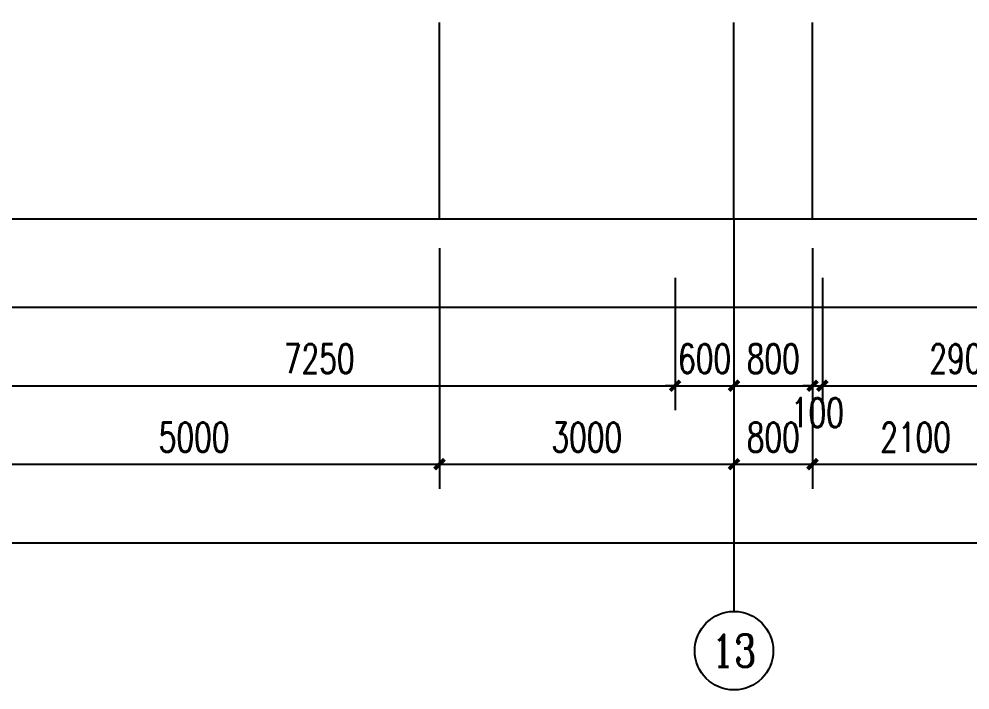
# Model space of a CAD drawing. Extents: x 41972 to 370663, y -1070170 to -109687.
# Drawn here: x 260914 to 270601, y -141687 to -134851 of the extents above; entities that cross this region are included whole.
import ezdxf
from ezdxf.enums import TextEntityAlignment as Align

# ---------------------------------------------------------------- set-up
doc = ezdxf.new("R2010")
doc.units = 0
doc.header["$LTSCALE"] = 1000
doc.header["$MEASUREMENT"] = 0
doc.linetypes.add('DOTE', pattern=[2.4200000000000004, 2, -0.2, 0.02, -0.2])
doc.layers.get('Defpoints').update_dxf_attribs({"color": 250})
for name, color, linetype in [('A-AXIS_TEXT_轴号文字', 7, 'Continuous'), ('A-AXIS_轴号', 3, 'Continuous'), ('A-DOTE_轴线', 215, 'DOTE'), ('A-PUB_DIM_细部尺寸', 64, 'Continuous'), ('AXIS', 3, 'Continuous'), ('AXIS_TEXT', 7, 'Continuous')]:
    doc.layers.add(name, color=color, linetype=linetype)
doc.styles.add('_TCH_AXIS', font='COMPLEX', dxfattribs={"bigfont": 'GBCBIG'})
doc.styles.add('_TCH_DIM_T3', font='SIMPLEX', dxfattribs={"width": 0.7058823529411765, "bigfont": 'GBCBIG.shx'})
doc.styles.add('COMPLEX', font='COMPLEX')
doc.dimstyles.new('_TCH_ARCH&&100', dxfattribs={"dimtxt": 297.5, "dimasz": 100, "dimexe": 250, "dimexo": 300, "dimgap": 126.25, "dimtad": 1, "dimdec": 0, "dimzin": 0, "dimdsep": 46, "dimtxsty": '_TCH_DIM_T3', "dimblk": 'ARCHTICK', "dimcen": 0.09, "dimclrt": 7, "dimazin": 2, "dimtfac": 1, "dimtdec": 0, "dimtix": 1, "dimtmove": 2, "dimatfit": 3, "dimfxl": 100, "dimtolj": 1, "dimtzin": 0, "dimarcsym": 0})

# ---------------------------------------------------------------- blocks, each defined once
blk = doc.blocks.new('_AXISO')
blk.add_circle((0, 0), 0.5)
at = {"layer": 'AXIS_TEXT', "style": 'COMPLEX', "width": 1.041666666666667}
blk.add_attdef('A', text='', height=0.56, dxfattribs=at).set_placement((-0.25, -0.28), (0.25, -0.28), align=Align.FIT)
blk = doc.blocks.new('_ArchTick')
at = {"color": 0, "linetype": 'ByBlock', "const_width": 0.4}
blk.add_lwpolyline([(-0.5, -0.5), (0.5, 0.5)], dxfattribs=at)
blk = doc.blocks.new('*D5139')
at = {"layer": 'AXIS', "color": 0, "lineweight": -2, "transparency": 16777216}
for p, q in [((9700.000446055288, 4499.999736416275), (9700.000446055288, 1249.999736416272)), ((45000.00044605523, 4499.99973641627), (45000.00044605523, 1249.999736416272)), ((9700.000446055288, 1499.999736416272), (45000.00044605523, 1499.999736416272))]:
    blk.add_line(p, q, dxfattribs=at)
at = {"layer": 'Defpoints', "color": 0, "transparency": 16777216}
for p in [(9700.000446055288, 4799.999736416275), (45000.00044605523, 4799.99973641627), (45000.00044605523, 1499.999736416272)]:
    blk.add_point(p, dxfattribs=at)
at = {"layer": 'AXIS', "color": 0, "lineweight": -2, "transparency": 16777216, "xscale": 100, "yscale": 100, "zscale": 100, "rotation": 180}
blk.add_blockref('_ArchTick', (9700.000446055288, 1499.999736416272), dxfattribs=at)
at = {"layer": 'AXIS', "color": 0, "lineweight": -2, "transparency": 16777216, "xscale": 100, "yscale": 100, "zscale": 100}
blk.add_blockref('_ArchTick', (45000.00044605523, 1499.999736416272), dxfattribs=at)
at = {"layer": 'AXIS', "color": 7, "transparency": 16777216, "insert": (27350.00044605526, 1774.999736416272), "char_height": 297.5, "attachment_point": 5, "style": '_TCH_DIM_T3'}
blk.add_mtext('\\A1;35300', dxfattribs=at)
blk = doc.blocks.new('*D5141')
at = {"layer": 'AXIS', "color": 0, "lineweight": -2, "transparency": 16777216}
for p, q in [((42100.00044605526, 4499.99973641627), (42100.00044605526, 2049.99973641627)), ((44200.00044605523, 4499.99973641627), (44200.00044605523, 2049.99973641627)), ((42100.00044605526, 2299.99973641627), (44200.00044605523, 2299.99973641627))]:
    blk.add_line(p, q, dxfattribs=at)
at = {"layer": 'Defpoints', "color": 0, "transparency": 16777216}
for p in [(42100.00044605526, 4799.99973641627), (44200.00044605523, 4799.99973641627), (44200.00044605523, 2299.99973641627)]:
    blk.add_point(p, dxfattribs=at)
at = {"layer": 'AXIS', "color": 0, "lineweight": -2, "transparency": 16777216, "xscale": 100, "yscale": 100, "zscale": 100, "rotation": 180}
blk.add_blockref('_ArchTick', (42100.00044605526, 2299.99973641627), dxfattribs=at)
at = {"layer": 'AXIS', "color": 0, "lineweight": -2, "transparency": 16777216, "xscale": 100, "yscale": 100, "zscale": 100}
blk.add_blockref('_ArchTick', (44200.00044605523, 2299.99973641627), dxfattribs=at)
at = {"layer": 'AXIS', "color": 7, "transparency": 16777216, "insert": (43150.00044605524, 2574.99973641627), "char_height": 297.5, "attachment_point": 5, "style": '_TCH_DIM_T3'}
blk.add_mtext('\\A1;2100', dxfattribs=at)
blk = doc.blocks.new('*D5142')
at = {"layer": 'AXIS', "color": 0, "lineweight": -2, "transparency": 16777216}
for p, q in [((41300.00044605523, 4499.99973641627), (41300.00044605523, 2049.99973641627)), ((42100.00044605526, 4499.99973641627), (42100.00044605526, 2049.99973641627)), ((41300.00044605523, 2299.99973641627), (42100.00044605526, 2299.99973641627))]:
    blk.add_line(p, q, dxfattribs=at)
at = {"layer": 'Defpoints', "color": 0, "transparency": 16777216}
for p in [(41300.00044605523, 4799.99973641627), (42100.00044605526, 4799.99973641627), (42100.00044605526, 2299.99973641627)]:
    blk.add_point(p, dxfattribs=at)
at = {"layer": 'AXIS', "color": 0, "lineweight": -2, "transparency": 16777216, "xscale": 100, "yscale": 100, "zscale": 100, "rotation": 180}
blk.add_blockref('_ArchTick', (41300.00044605523, 2299.99973641627), dxfattribs=at)
at = {"layer": 'AXIS', "color": 0, "lineweight": -2, "transparency": 16777216, "xscale": 100, "yscale": 100, "zscale": 100}
blk.add_blockref('_ArchTick', (42100.00044605526, 2299.99973641627), dxfattribs=at)
at = {"layer": 'AXIS', "color": 7, "transparency": 16777216, "insert": (41700.00044605524, 2574.99973641627), "char_height": 297.5, "attachment_point": 5, "style": '_TCH_DIM_T3'}
blk.add_mtext('\\A1;800', dxfattribs=at)
blk = doc.blocks.new('*D5143')
at = {"layer": 'AXIS', "color": 0, "lineweight": -2, "transparency": 16777216}
for p, q in [((38300.00044605523, 4499.999736416271), (38300.00044605523, 2049.999736416271)), ((41300.00044605523, 4499.99973641627), (41300.00044605523, 2049.999736416271)), ((38300.00044605523, 2299.999736416271), (41300.00044605523, 2299.999736416271))]:
    blk.add_line(p, q, dxfattribs=at)
at = {"layer": 'Defpoints', "color": 0, "transparency": 16777216}
for p in [(38300.00044605523, 4799.999736416271), (41300.00044605523, 4799.99973641627), (41300.00044605523, 2299.999736416271)]:
    blk.add_point(p, dxfattribs=at)
at = {"layer": 'AXIS', "color": 0, "lineweight": -2, "transparency": 16777216, "xscale": 100, "yscale": 100, "zscale": 100, "rotation": 180}
blk.add_blockref('_ArchTick', (38300.00044605523, 2299.999736416271), dxfattribs=at)
at = {"layer": 'AXIS', "color": 0, "lineweight": -2, "transparency": 16777216, "xscale": 100, "yscale": 100, "zscale": 100}
blk.add_blockref('_ArchTick', (41300.00044605523, 2299.999736416271), dxfattribs=at)
at = {"layer": 'AXIS', "color": 7, "transparency": 16777216, "insert": (39800.00044605523, 2574.999736416271), "char_height": 297.5, "attachment_point": 5, "style": '_TCH_DIM_T3'}
blk.add_mtext('\\A1;3000', dxfattribs=at)
blk = doc.blocks.new('*D5144')
at = {"layer": 'AXIS', "color": 0, "lineweight": -2, "transparency": 16777216}
for p, q in [((33300.00044605523, 4499.999736416272), (33300.00044605523, 2049.999736416271)), ((38300.00044605523, 4499.999736416271), (38300.00044605523, 2049.999736416271)), ((33300.00044605523, 2299.999736416271), (38300.00044605523, 2299.999736416271))]:
    blk.add_line(p, q, dxfattribs=at)
at = {"layer": 'Defpoints', "color": 0, "transparency": 16777216}
for p in [(33300.00044605523, 4799.999736416272), (38300.00044605523, 4799.999736416271), (38300.00044605523, 2299.999736416271)]:
    blk.add_point(p, dxfattribs=at)
at = {"layer": 'AXIS', "color": 0, "lineweight": -2, "transparency": 16777216, "xscale": 100, "yscale": 100, "zscale": 100, "rotation": 180}
blk.add_blockref('_ArchTick', (33300.00044605523, 2299.999736416271), dxfattribs=at)
at = {"layer": 'AXIS', "color": 0, "lineweight": -2, "transparency": 16777216, "xscale": 100, "yscale": 100, "zscale": 100}
blk.add_blockref('_ArchTick', (38300.00044605523, 2299.999736416271), dxfattribs=at)
at = {"layer": 'AXIS', "color": 7, "transparency": 16777216, "insert": (35800.00044605523, 2574.999736416271), "char_height": 297.5, "attachment_point": 5, "style": '_TCH_DIM_T3'}
blk.add_mtext('\\A1;5000', dxfattribs=at)
blk = doc.blocks.new('*D5589')
at = {"layer": 'A-PUB_DIM_细部尺寸', "color": 0, "lineweight": -2, "transparency": 16777216}
for p, q in [((269097.0016247762, -174149.3347466468), (269097.0016247762, -175499.3347466468)), ((271997.001624785, -174149.3347466468), (271997.001624785, -175499.3347466468)), ((269097.0016247762, -175249.3347466468), (271997.001624785, -175249.3347466468))]:
    blk.add_line(p, q, dxfattribs=at)
at = {"layer": 'Defpoints', "color": 0, "transparency": 16777216}
for p in [(269097.0016247762, -173849.3347466468), (271997.001624785, -173849.3347466468), (271997.001624785, -175249.3347466468)]:
    blk.add_point(p, dxfattribs=at)
at = {"layer": 'A-PUB_DIM_细部尺寸', "color": 0, "lineweight": -2, "transparency": 16777216, "xscale": 100, "yscale": 100, "zscale": 100, "rotation": 180}
blk.add_blockref('_ArchTick', (269097.0016247762, -175249.3347466468), dxfattribs=at)
at = {"layer": 'A-PUB_DIM_细部尺寸', "color": 0, "lineweight": -2, "transparency": 16777216, "xscale": 100, "yscale": 100, "zscale": 100}
blk.add_blockref('_ArchTick', (271997.001624785, -175249.3347466468), dxfattribs=at)
at = {"layer": 'A-PUB_DIM_细部尺寸', "color": 7, "transparency": 16777216, "insert": (270547.0016247806, -174974.3347466468), "char_height": 297.5, "attachment_point": 5, "style": '_TCH_DIM_T3'}
blk.add_mtext('\\A1;2900', dxfattribs=at)
blk = doc.blocks.new('*D5590')
at = {"layer": 'A-PUB_DIM_细部尺寸', "color": 0, "lineweight": -2, "transparency": 16777216}
for p, q in [((268997.001624785, -174149.3347466468), (268997.001624785, -175499.3347466468)), ((269097.0016247762, -174149.3347466468), (269097.0016247762, -175499.3347466468)), ((268997.001624785, -175249.3347466468), (268897.001624785, -175249.3347466468)), ((268997.001624785, -175249.3347466468), (269097.0016247762, -175249.3347466468)), ((269097.0016247762, -175249.3347466468), (269197.0016247762, -175249.3347466468))]:
    blk.add_line(p, q, dxfattribs=at)
at = {"layer": 'Defpoints', "color": 0, "transparency": 16777216}
for p in [(268997.001624785, -173849.3347466468), (269097.0016247762, -173849.3347466468), (269097.0016247762, -175249.3347466468)]:
    blk.add_point(p, dxfattribs=at)
at = {"layer": 'A-PUB_DIM_细部尺寸', "color": 0, "lineweight": -2, "transparency": 16777216, "xscale": 100, "yscale": 100, "zscale": 100}
blk.add_blockref('_ArchTick', (268997.001624785, -175249.3347466468), dxfattribs=at)
at = {"layer": 'A-PUB_DIM_细部尺寸', "color": 0, "lineweight": -2, "transparency": 16777216, "xscale": 100, "yscale": 100, "zscale": 100, "rotation": 180}
blk.add_blockref('_ArchTick', (269097.0016247762, -175249.3347466468), dxfattribs=at)
at = {"layer": 'A-PUB_DIM_细部尺寸', "color": 7, "transparency": 16777216, "insert": (269047.0016247806, -175524.3347466468), "char_height": 297.5, "attachment_point": 5, "style": '_TCH_DIM_T3'}
blk.add_mtext('\\A1;100', dxfattribs=at)
blk = doc.blocks.new('*D5591')
at = {"layer": 'A-PUB_DIM_细部尺寸', "color": 0, "lineweight": -2, "transparency": 16777216}
for p, q in [((268197.001624785, -174149.3347466468), (268197.001624785, -175499.3347466468)), ((268997.001624785, -174149.3347466468), (268997.001624785, -175499.3347466468)), ((268197.001624785, -175249.3347466468), (268997.001624785, -175249.3347466468))]:
    blk.add_line(p, q, dxfattribs=at)
at = {"layer": 'Defpoints', "color": 0, "transparency": 16777216}
for p in [(268197.001624785, -173849.3347466468), (268997.001624785, -173849.3347466468), (268997.001624785, -175249.3347466468)]:
    blk.add_point(p, dxfattribs=at)
at = {"layer": 'A-PUB_DIM_细部尺寸', "color": 0, "lineweight": -2, "transparency": 16777216, "xscale": 100, "yscale": 100, "zscale": 100, "rotation": 180}
blk.add_blockref('_ArchTick', (268197.001624785, -175249.3347466468), dxfattribs=at)
at = {"layer": 'A-PUB_DIM_细部尺寸', "color": 0, "lineweight": -2, "transparency": 16777216, "xscale": 100, "yscale": 100, "zscale": 100}
blk.add_blockref('_ArchTick', (268997.001624785, -175249.3347466468), dxfattribs=at)
at = {"layer": 'A-PUB_DIM_细部尺寸', "color": 7, "transparency": 16777216, "insert": (268597.001624785, -174974.3347466468), "char_height": 297.5, "attachment_point": 5, "style": '_TCH_DIM_T3'}
blk.add_mtext('\\A1;800', dxfattribs=at)
blk = doc.blocks.new('*D5592')
at = {"layer": 'A-PUB_DIM_细部尺寸', "color": 0, "lineweight": -2, "transparency": 16777216}
for p, q in [((267597.0016247761, -174149.3347466468), (267597.0016247761, -175499.3347466468)), ((268197.001624785, -174149.3347466468), (268197.001624785, -175499.3347466468)), ((267597.0016247761, -175249.3347466468), (267497.0016247761, -175249.3347466468)), ((267597.0016247761, -175249.3347466468), (268197.001624785, -175249.3347466468)), ((268197.001624785, -175249.3347466468), (268297.001624785, -175249.3347466468))]:
    blk.add_line(p, q, dxfattribs=at)
at = {"layer": 'Defpoints', "color": 0, "transparency": 16777216}
for p in [(267597.0016247761, -173849.3347466468), (268197.001624785, -173849.3347466468), (268197.001624785, -175249.3347466468)]:
    blk.add_point(p, dxfattribs=at)
at = {"layer": 'A-PUB_DIM_细部尺寸', "color": 0, "lineweight": -2, "transparency": 16777216, "xscale": 100, "yscale": 100, "zscale": 100}
blk.add_blockref('_ArchTick', (267597.0016247761, -175249.3347466468), dxfattribs=at)
at = {"layer": 'A-PUB_DIM_细部尺寸', "color": 0, "lineweight": -2, "transparency": 16777216, "xscale": 100, "yscale": 100, "zscale": 100, "rotation": 180}
blk.add_blockref('_ArchTick', (268197.001624785, -175249.3347466468), dxfattribs=at)
at = {"layer": 'A-PUB_DIM_细部尺寸', "color": 7, "transparency": 16777216, "insert": (267897.0016247805, -174974.3347466468), "char_height": 297.5, "attachment_point": 5, "style": '_TCH_DIM_T3'}
blk.add_mtext('\\A1;600', dxfattribs=at)
blk = doc.blocks.new('*D5593')
at = {"layer": 'A-PUB_DIM_细部尺寸', "color": 0, "lineweight": -2, "transparency": 16777216}
for p, q in [((260347.0016232747, -174149.3347466468), (260347.0016232747, -175499.3347466468)), ((267597.0016247761, -174149.3347466468), (267597.0016247761, -175499.3347466468)), ((260347.0016232747, -175249.3347466468), (267597.0016247761, -175249.3347466468))]:
    blk.add_line(p, q, dxfattribs=at)
at = {"layer": 'Defpoints', "color": 0, "transparency": 16777216}
for p in [(260347.0016232747, -173849.3347466468), (267597.0016247761, -173849.3347466468), (267597.0016247761, -175249.3347466468)]:
    blk.add_point(p, dxfattribs=at)
at = {"layer": 'A-PUB_DIM_细部尺寸', "color": 0, "lineweight": -2, "transparency": 16777216, "xscale": 100, "yscale": 100, "zscale": 100, "rotation": 180}
blk.add_blockref('_ArchTick', (260347.0016232747, -175249.3347466468), dxfattribs=at)
at = {"layer": 'A-PUB_DIM_细部尺寸', "color": 0, "lineweight": -2, "transparency": 16777216, "xscale": 100, "yscale": 100, "zscale": 100}
blk.add_blockref('_ArchTick', (267597.0016247761, -175249.3347466468), dxfattribs=at)
at = {"layer": 'A-PUB_DIM_细部尺寸', "color": 7, "transparency": 16777216, "insert": (263972.0016240254, -174974.3347466468), "char_height": 297.5, "attachment_point": 5, "style": '_TCH_DIM_T3'}
blk.add_mtext('\\A1;7250', dxfattribs=at)
blk = doc.blocks.new('A$C5F987C3E')
at = {"layer": 'A-AXIS_轴号'}
blk.add_line((41300.00044605522, 4799.99973641627), (41300.00044605522, 799.99973641627), dxfattribs=at)
at = {"layer": 'A-DOTE_轴线'}
for p, q in [((41300.00044605523, 4799.99973641627), (41300.00044605523, 27199.99973641627)), ((38300.00044605523, 4799.99973641627), (38300.00044605523, 14999.99973641627)), ((42100.00044605523, 4799.99973641627), (42100.00044605523, 12499.99973641627))]:
    blk.add_line(p, q, dxfattribs=at)
at = {"layer": 'A-AXIS_轴号'}
ref = blk.add_blockref('_AXISO', (41300.00044605522, 399.99973641627), dxfattribs=dict(at, xscale=800, yscale=800, zscale=800))
ref.add_attrib('A', '13', dxfattribs={"layer": 'A-AXIS_TEXT_轴号文字', "height": 328.445494805032, "style": '_TCH_AXIS'}).set_placement((41073.21665202317, 235.776989013754), (41526.78424008726, 235.776989013754), align=Align.FIT)
at = {"layer": 'AXIS'}
for p1, p2, distance, picture, middle in [((9700.000446055288, 4799.999736416275), (45000.00044605523, 4799.99973641627), -3299.999999999998, '*D5139', (27350.00044605526, 1774.999736416272)), ((33300.00044605523, 4799.999736416272), (38300.00044605523, 4799.999736416271), -2500, '*D5144', (35800.00044605523, 2574.999736416271)), ((38300.00044605523, 4799.999736416271), (41300.00044605523, 4799.99973641627), -2499.999999999999, '*D5143', (39800.00044605523, 2574.999736416271)), ((41300.00044605523, 4799.99973641627), (42100.00044605526, 4799.99973641627), -2500, '*D5142', (41700.00044605524, 2574.99973641627)), ((42100.00044605526, 4799.99973641627), (44200.00044605523, 4799.99973641627), -2500, '*D5141', (43150.00044605524, 2574.99973641627))]:
    dim = blk.add_aligned_dim(p1=p1, p2=p2, distance=distance, dimstyle='_TCH_ARCH&&100', dxfattribs=at)
    dim.commit()
    dim.dimension.update_dxf_attribs({"geometry": picture, "text_midpoint": middle})
blk = doc.blocks.new('sdcc')
at = {"layer": 'A-PUB_DIM_细部尺寸'}
for p1, p2, distance, picture, middle in [((260347.0016232747, -173849.3347466468), (267597.0016247761, -173849.3347466468), -1400.0000000000002, '*D5593', (263972.0016240254, -174974.3347466468)), ((267597.0016247761, -173849.3347466468), (268197.001624785, -173849.3347466468), -1400, '*D5592', (267897.0016247805, -174974.3347466468)), ((268197.001624785, -173849.3347466468), (268997.001624785, -173849.3347466468), -1400, '*D5591', (268597.001624785, -174974.3347466468)), ((269097.0016247762, -173849.3347466468), (271997.001624785, -173849.3347466468), -1400, '*D5589', (270547.0016247806, -174974.3347466468))]:
    dim = blk.add_aligned_dim(p1=p1, p2=p2, distance=distance, dimstyle='_TCH_ARCH&&100', dxfattribs=at)
    dim.commit()
    dim.dimension.update_dxf_attribs({"geometry": picture, "text_midpoint": middle})
dim = blk.add_linear_dim(base=(269097.0016247762, -175249.3347466468), p1=(268997.001624785, -173849.3347466468), p2=(269097.0016247762, -173849.3347466468), angle=0, dimstyle='_TCH_ARCH&&100', dxfattribs=at)
dim.commit()
dim.dimension.update_dxf_attribs({"geometry": '*D5590', "text_midpoint": (269047.0016247806, -175524.3347466468), "dimtype": 161})

msp = doc.modelspace()

# ---------------------------------------------------------------- linework, layer by layer
at = {"layer": 'Defpoints', "color": 251}
for points in [[(280297.0016258467, -111186.5205732551), (228397.0016258467, -111186.5205732551), (228397.0016258467, -140186.5205732551), (280297.0016258467, -140186.5205732551)], [(279497.0016258467, -111986.5205732551), (229197.0016258467, -111986.5205732551), (229197.0016258467, -139386.5205732551), (279497.0016258467, -139386.5205732551)], [(278697.0016258467, -112786.5205732551), (229997.0016258467, -112786.5205732551), (229997.0016258467, -138586.5205732551), (278697.0016258467, -138586.5205732551)], [(277897.0016258467, -113586.5205732551), (230797.0016258467, -113586.5205732551), (230797.0016258467, -137786.5205732551), (277897.0016258467, -137786.5205732551)], [(276997.0016258467, -114486.5205732551), (231697.0016258467, -114486.5205732551), (231697.0016258467, -136886.5205732551), (276997.0016258467, -136886.5205732551)]]:
    msp.add_lwpolyline(points, close=True, dxfattribs=at)

# ---------------------------------------------------------------- block references
for name, p in [('A$C5F987C3E', (226897.0011776576, -141686.5203096664)), ('sdcc', (-1.061678631231189e-06, 36662.81417339167))]:
    msp.add_blockref(name, p)

doc.saveas('drawing.dxf')
